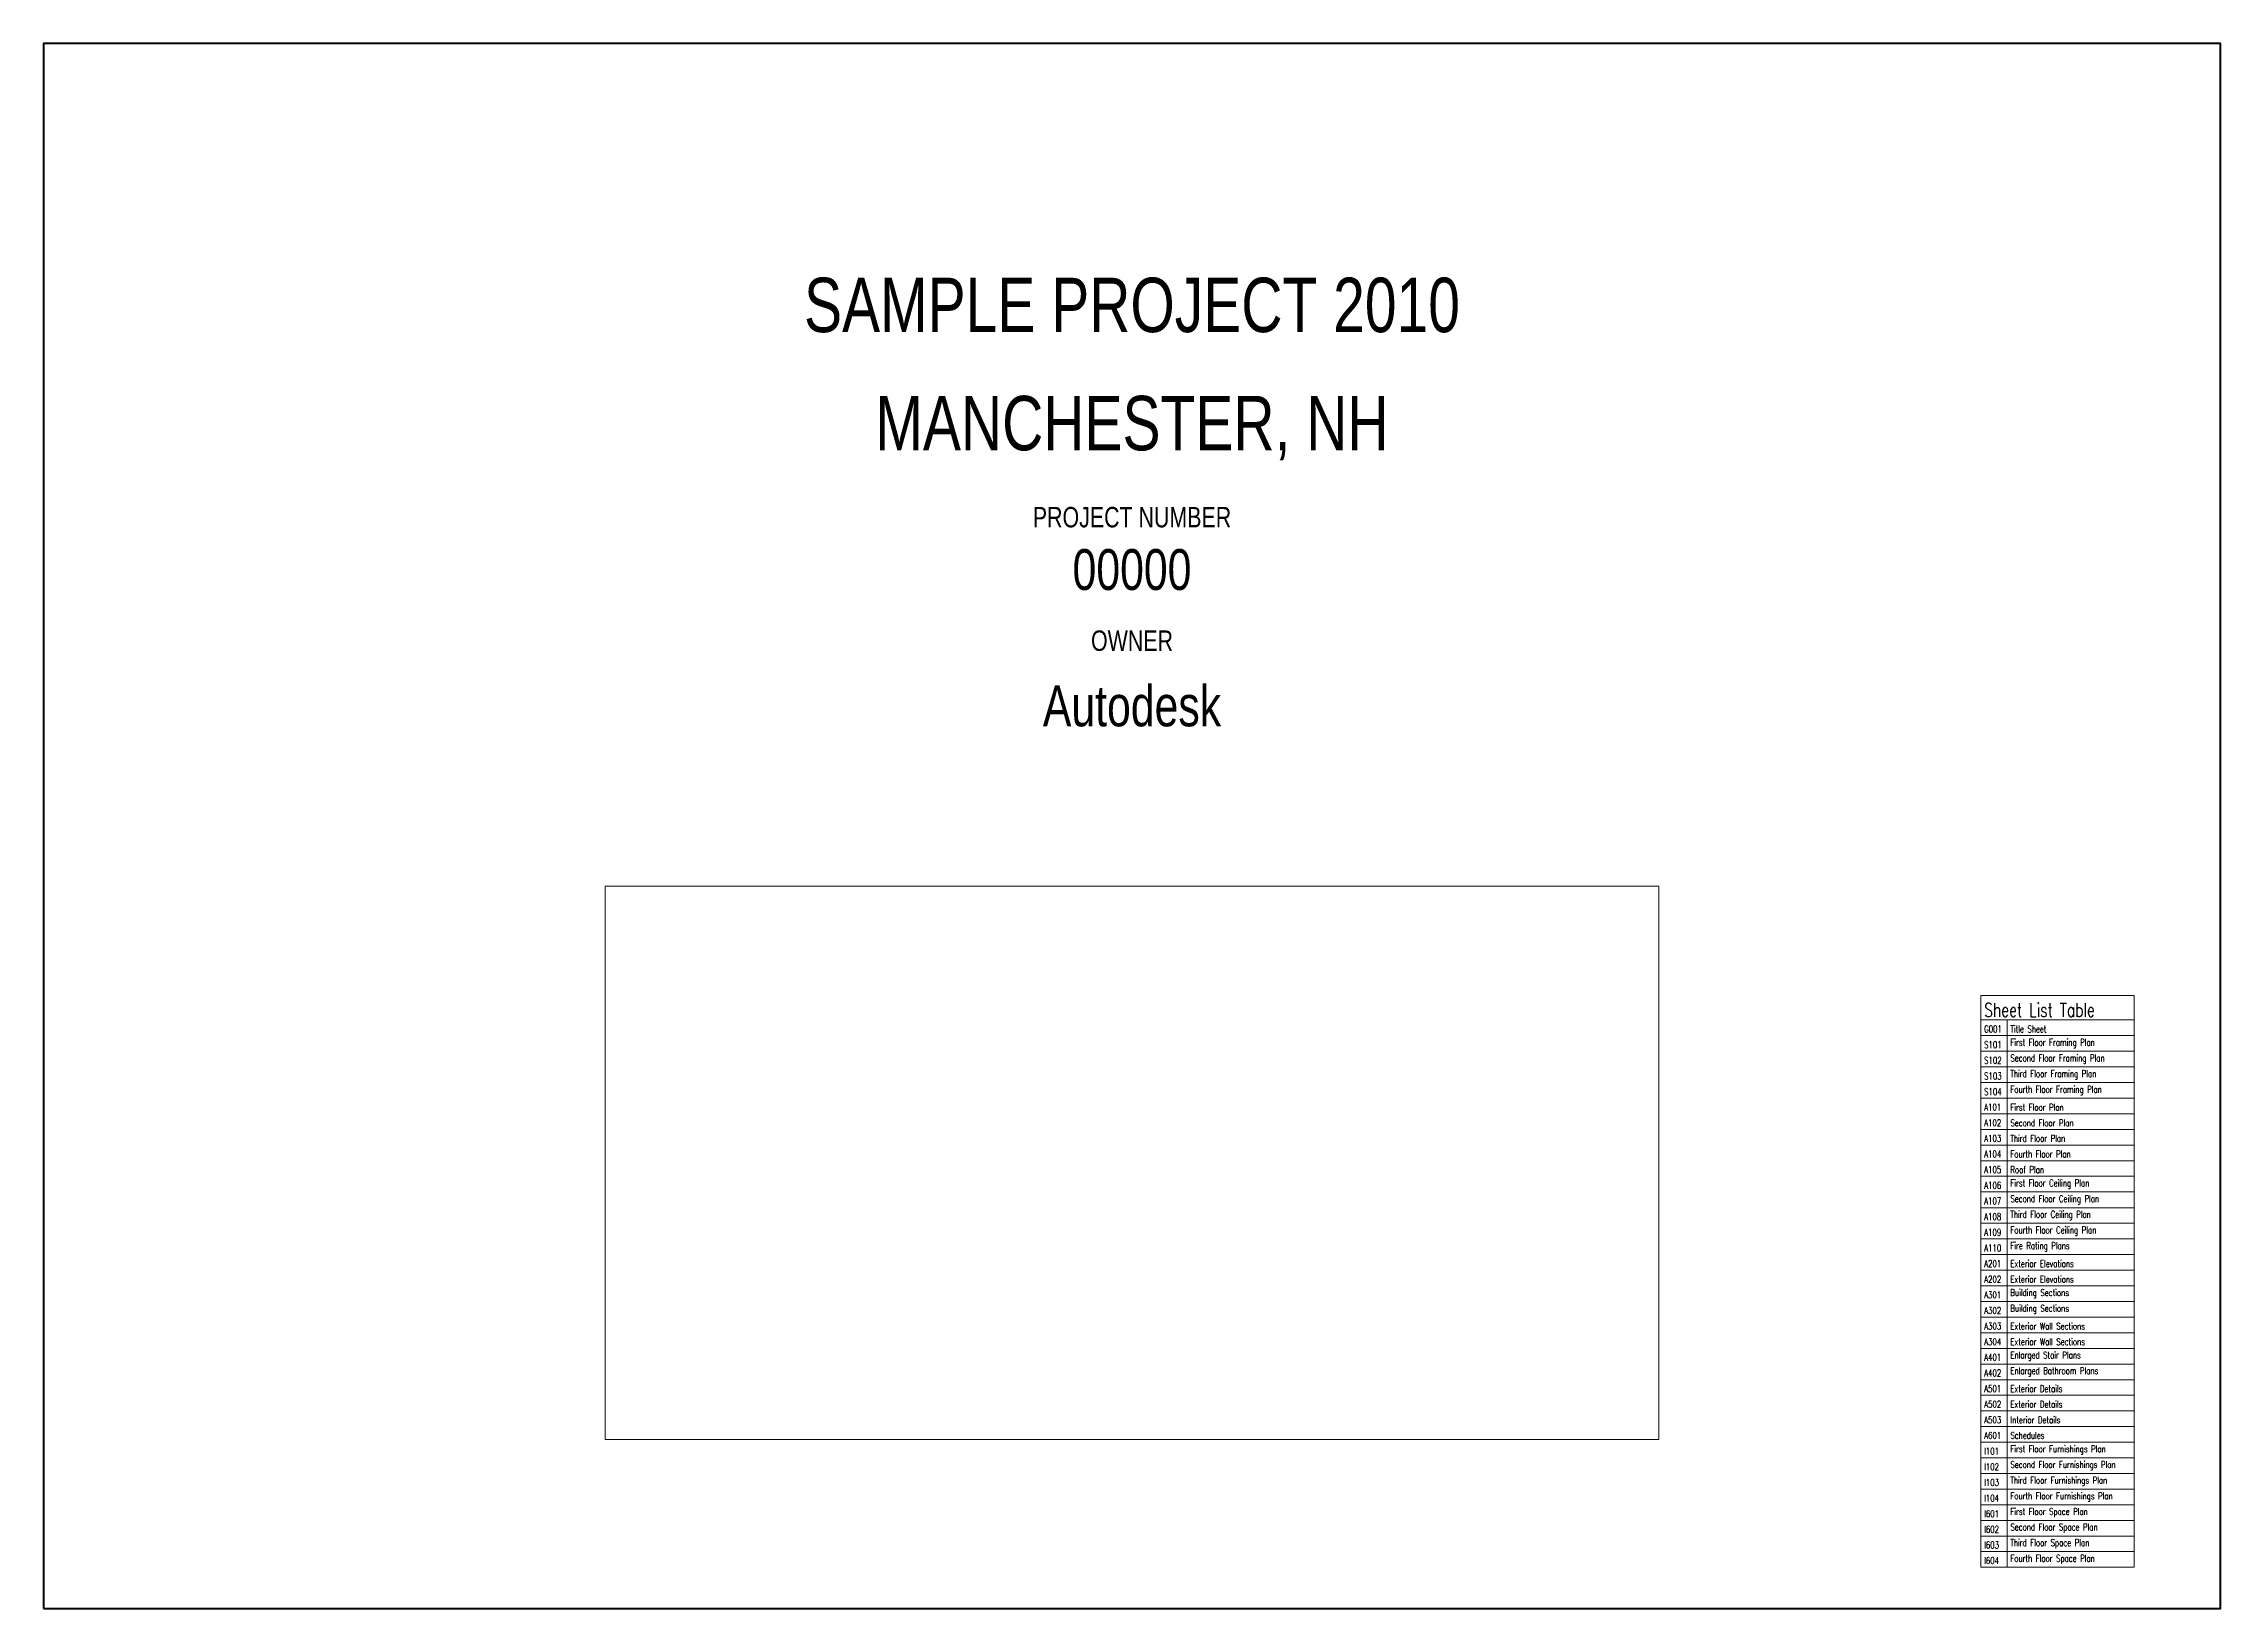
# Paper-space layout 'G001 Title Sheet' of a CAD drawing. Header units: inches. Extents: x 0 to 40, y 0 to 28.8.
import ezdxf
from ezdxf.enums import TextEntityAlignment as Align

# ---------------------------------------------------------------- set-up
doc = ezdxf.new("R2010")
doc.units = ezdxf.units.IN
doc.header["$LTSCALE"] = 0.5
doc.header["$MEASUREMENT"] = 0
doc.layers.get('0').update_dxf_attribs({"lineweight": 18})
doc.layers.get('Defpoints').update_dxf_attribs({"color": 140, "lineweight": 18})
for name, color, linetype, lineweight in [('A-Anno-Tabl', 113, 'Continuous', 50), ('A-Anno-Titl', 233, 'Continuous', 50), ('A-Anno-Titl-Note', 231, 'Continuous', 25), ('A-Anno-Titl-Otln', 236, 'Continuous', 140)]:
    doc.layers.add(name, color=color, linetype=linetype, lineweight=lineweight)
doc.layers.add('G-Anno-Nplt', color=140, linetype='Continuous', lineweight=18, plot=False)
doc.styles.add('Arch-Dim', font='romans.shx', dxfattribs={"width": 0.75})
doc.styles.add('Arial', font='arial.ttf', dxfattribs={"width": 0.75})

# ---------------------------------------------------------------- blocks, each defined once
blk = doc.blocks.new('*T5')
at = {"layer": 'Defpoints', "color": 8, "linetype": 'ByBlock', "lineweight": 0, "transparency": 16777216}
for p, q in [((0, 0), (2.816, 0)), ((0, 0), (0, -10.507)), ((2.816, 0), (2.816, -10.507)), ((0, -0.453), (2.816, -0.453)), ((0, -0.74), (2.816, -0.74)), ((0.482, -0.453), (0.482, -10.507)), ((0, -1.028), (2.816, -1.028)), ((0, -1.316), (2.816, -1.316)), ((0, -1.604), (2.816, -1.604)), ((0, -1.891), (2.816, -1.891)), ((0, -2.178), (2.816, -2.178)), ((0, -2.465), (2.816, -2.465)), ((0, -2.751), (2.816, -2.751)), ((0, -3.038), (2.816, -3.038)), ((0, -3.325), (2.816, -3.325)), ((0, -3.613), (2.816, -3.613)), ((0, -3.901), (2.816, -3.901)), ((0, -4.188), (2.816, -4.188)), ((0, -4.476), (2.816, -4.476)), ((0, -4.764), (2.816, -4.764)), ((0, -5.051), (2.816, -5.051)), ((0, -5.338), (2.816, -5.338)), ((0, -5.625), (2.816, -5.625)), ((0, -5.913), (2.816, -5.913)), ((0, -6.2), (2.816, -6.2)), ((0, -6.487), (2.816, -6.487)), ((0, -6.774), (2.816, -6.774)), ((0, -7.062), (2.816, -7.062)), ((0, -7.348), (2.816, -7.348)), ((0, -7.635), (2.816, -7.635)), ((0, -7.922), (2.816, -7.922)), ((0, -8.208), (2.816, -8.208)), ((0, -8.496), (2.816, -8.496)), ((0, -8.784), (2.816, -8.784)), ((0, -9.072), (2.816, -9.072)), ((0, -9.36), (2.816, -9.36)), ((0, -9.647), (2.816, -9.647)), ((0, -9.933), (2.816, -9.933)), ((0, -10.22), (2.816, -10.22)), ((0, -10.507), (2.816, -10.507))]:
    blk.add_line(p, q, dxfattribs=at)
at = {"layer": 'A-Anno-Tabl', "color": 0, "transparency": 16777216, "attachment_point": 7, "style": 'Arch-Dim'}
for s, insert, char_height, width in [('Sheet List Table', (0.06, -0.393), 0.25, 2.69589), ('G001', (0.06, -0.68), 0.125, 0.36161), ('Title Sheet', (0.542, -0.68), 0.125, 2.21429), ('First Floor Framing Plan', (0.542, -0.968), 0.125, 2.21429), ('S101', (0.06, -0.968), 0.125, 0.36161), ('S102', (0.06, -1.256), 0.125, 0.36161), ('Second Floor Framing Plan', (0.542, -1.256), 0.125, 2.21429), ('S103', (0.06, -1.544), 0.125, 0.36161), ('Third Floor Framing Plan', (0.542, -1.544), 0.125, 2.21429), ('A101', (0.06, -2.118), 0.125, 0.36161), ('S104', (0.06, -1.831), 0.125, 0.36161), ('Fourth Floor Framing Plan', (0.542, -1.831), 0.125, 2.21429), ('First Floor Plan', (0.542, -2.118), 0.125, 2.21429), ('A102', (0.06, -2.405), 0.125, 0.36161), ('Second Floor Plan', (0.542, -2.405), 0.125, 2.21429), ('A103', (0.06, -2.691), 0.125, 0.36161), ('Third Floor Plan', (0.542, -2.691), 0.125, 2.21429), ('A104', (0.06, -2.978), 0.125, 0.36161), ('A105', (0.06, -3.265), 0.125, 0.36161), ('Fourth Floor Plan', (0.542, -2.978), 0.125, 2.21429), ('Roof Plan', (0.542, -3.265), 0.125, 2.21429), ('A106', (0.06, -3.553), 0.125, 0.36161), ('First Floor Ceiling Plan', (0.542, -3.553), 0.125, 2.21429), ('A107', (0.06, -3.841), 0.125, 0.36161), ('Third Floor Ceiling Plan', (0.542, -4.128), 0.125, 2.21429), ('Second Floor Ceiling Plan', (0.542, -3.841), 0.125, 2.21429), ('A108', (0.06, -4.128), 0.125, 0.36161), ('A109', (0.06, -4.416), 0.125, 0.36161), ('Fourth Floor Ceiling Plan', (0.542, -4.416), 0.125, 2.21429), ('A110', (0.06, -4.704), 0.125, 0.36161), ('Fire Rating Plans', (0.542, -4.704), 0.125, 2.21429), ('A201', (0.06, -4.991), 0.125, 0.36161), ('A202', (0.06, -5.278), 0.125, 0.36161), ('Exterior Elevations', (0.542, -4.991), 0.125, 2.21429), ('Exterior Elevations', (0.542, -5.278), 0.125, 2.21429), ('A301', (0.06, -5.565), 0.125, 0.36161), ('Building Sections', (0.542, -5.565), 0.125, 2.21429), ('A302', (0.06, -5.853), 0.125, 0.36161), ('Building Sections', (0.542, -5.853), 0.125, 2.21429), ('A303', (0.06, -6.14), 0.125, 0.36161), ('A304', (0.06, -6.427), 0.125, 0.36161), ('Exterior Wall Sections', (0.542, -6.14), 0.125, 2.21429), ('Exterior Wall Sections', (0.542, -6.427), 0.125, 2.21429), ('A401', (0.06, -6.714), 0.125, 0.36161), ('Enlarged Stair Plans', (0.542, -6.714), 0.125, 2.21429), ('A402', (0.06, -7.002), 0.125, 0.36161), ('A501', (0.06, -7.288), 0.125, 0.36161), ('Enlarged Bathroom Plans', (0.542, -7.002), 0.125, 2.21429), ('Exterior Details', (0.542, -7.288), 0.125, 2.21429), ('A502', (0.06, -7.575), 0.125, 0.36161), ('Exterior Details', (0.542, -7.575), 0.125, 2.21429), ('A503', (0.06, -7.862), 0.125, 0.36161), ('Interior Details', (0.542, -7.862), 0.125, 2.21429), ('A601', (0.06, -8.148), 0.125, 0.36161), ('I101', (0.06, -8.436), 0.125, 0.36161), ('Schedules', (0.542, -8.148), 0.125, 2.21429), ('First Floor Furnishings Plan', (0.542, -8.436), 0.125, 2.21429), ('I102', (0.06, -8.724), 0.125, 0.36161), ('Second Floor Furnishings Plan', (0.542, -8.724), 0.125, 2.21429), ('I103', (0.06, -9.012), 0.125, 0.36161), ('I104', (0.06, -9.3), 0.125, 0.36161), ('Third Floor Furnishings Plan', (0.542, -9.012), 0.125, 2.21429), ('Fourth Floor Furnishings Plan', (0.542, -9.3), 0.125, 2.21429), ('I601', (0.06, -9.587), 0.125, 0.36161), ('First Floor Space Plan', (0.542, -9.587), 0.125, 2.21429), ('I602', (0.06, -9.873), 0.125, 0.36161), ('Third Floor Space Plan', (0.542, -10.16), 0.125, 2.21429), ('Second Floor Space Plan', (0.542, -9.873), 0.125, 2.21429), ('I603', (0.06, -10.16), 0.125, 0.36161), ('I604', (0.06, -10.447), 0.125, 0.36161), ('Fourth Floor Space Plan', (0.542, -10.447), 0.125, 2.21429)]:
    blk.add_mtext(s, dxfattribs=dict(at, insert=insert, char_height=char_height, width=width))

psp = doc.layouts.new('G001 Title Sheet')

# ---------------------------------------------------------------- linework, layer by layer
at = {"layer": 'A-Anno-Titl-Otln'}
psp.add_lwpolyline([(0, 0), (40, 0), (40, 28.75), (0, 28.75)], close=True, dxfattribs=at)
at = {"layer": 'G-Anno-Nplt'}
psp.add_lwpolyline([(10.321, 3.106), (10.321, 13.269), (29.679, 13.269), (29.679, 3.106)], close=True, dxfattribs=at)

# ---------------------------------------------------------------- block references
psp.add_blockref('*T5', (35.598, 11.264))

# ---------------------------------------------------------------- texts
at = {"layer": 'A-Anno-Titl', "width": 36, "style": 'Arial'}
for s, insert, char_height, attachment_point in [('SAMPLE PROJECT 2010', (20, 24.448), 1, 2), ('MANCHESTER, NH', (20, 22.277), 1, 2), ('00000', (20, 18.701), 0.75, 8), ('Autodesk', (20, 16.196), 0.75, 8)]:
    psp.add_mtext(s, dxfattribs=dict(at, insert=insert, char_height=char_height, attachment_point=attachment_point))
at = {"layer": 'A-Anno-Titl-Note', "style": 'Arial', "width": 0.75}
for s, p in [('PROJECT NUMBER', (20, 19.749)), ('OWNER', (20, 17.48))]:
    psp.add_text(s, height=0.375, dxfattribs=at).set_placement(p, align=Align.BOTTOM_CENTER)

# ---------------------------------------------------------------- viewports
at = {"layer": 'G-Anno-Nplt'}
vp = psp.add_viewport(center=(20, 8.188), size=(19.357, 10.16276), view_center_point=(2.049, -4.313), view_height=934.01486, dxfattribs=at)
vp.frozen_layers = ['A-Anno-Tabl', 'A-Anno-Titl', 'A-Anno-Titl-Note', 'A-Anno-Titl-Otln', 'Defpoints', 'G-Anno-Nplt']

doc.saveas('drawing.dxf')
